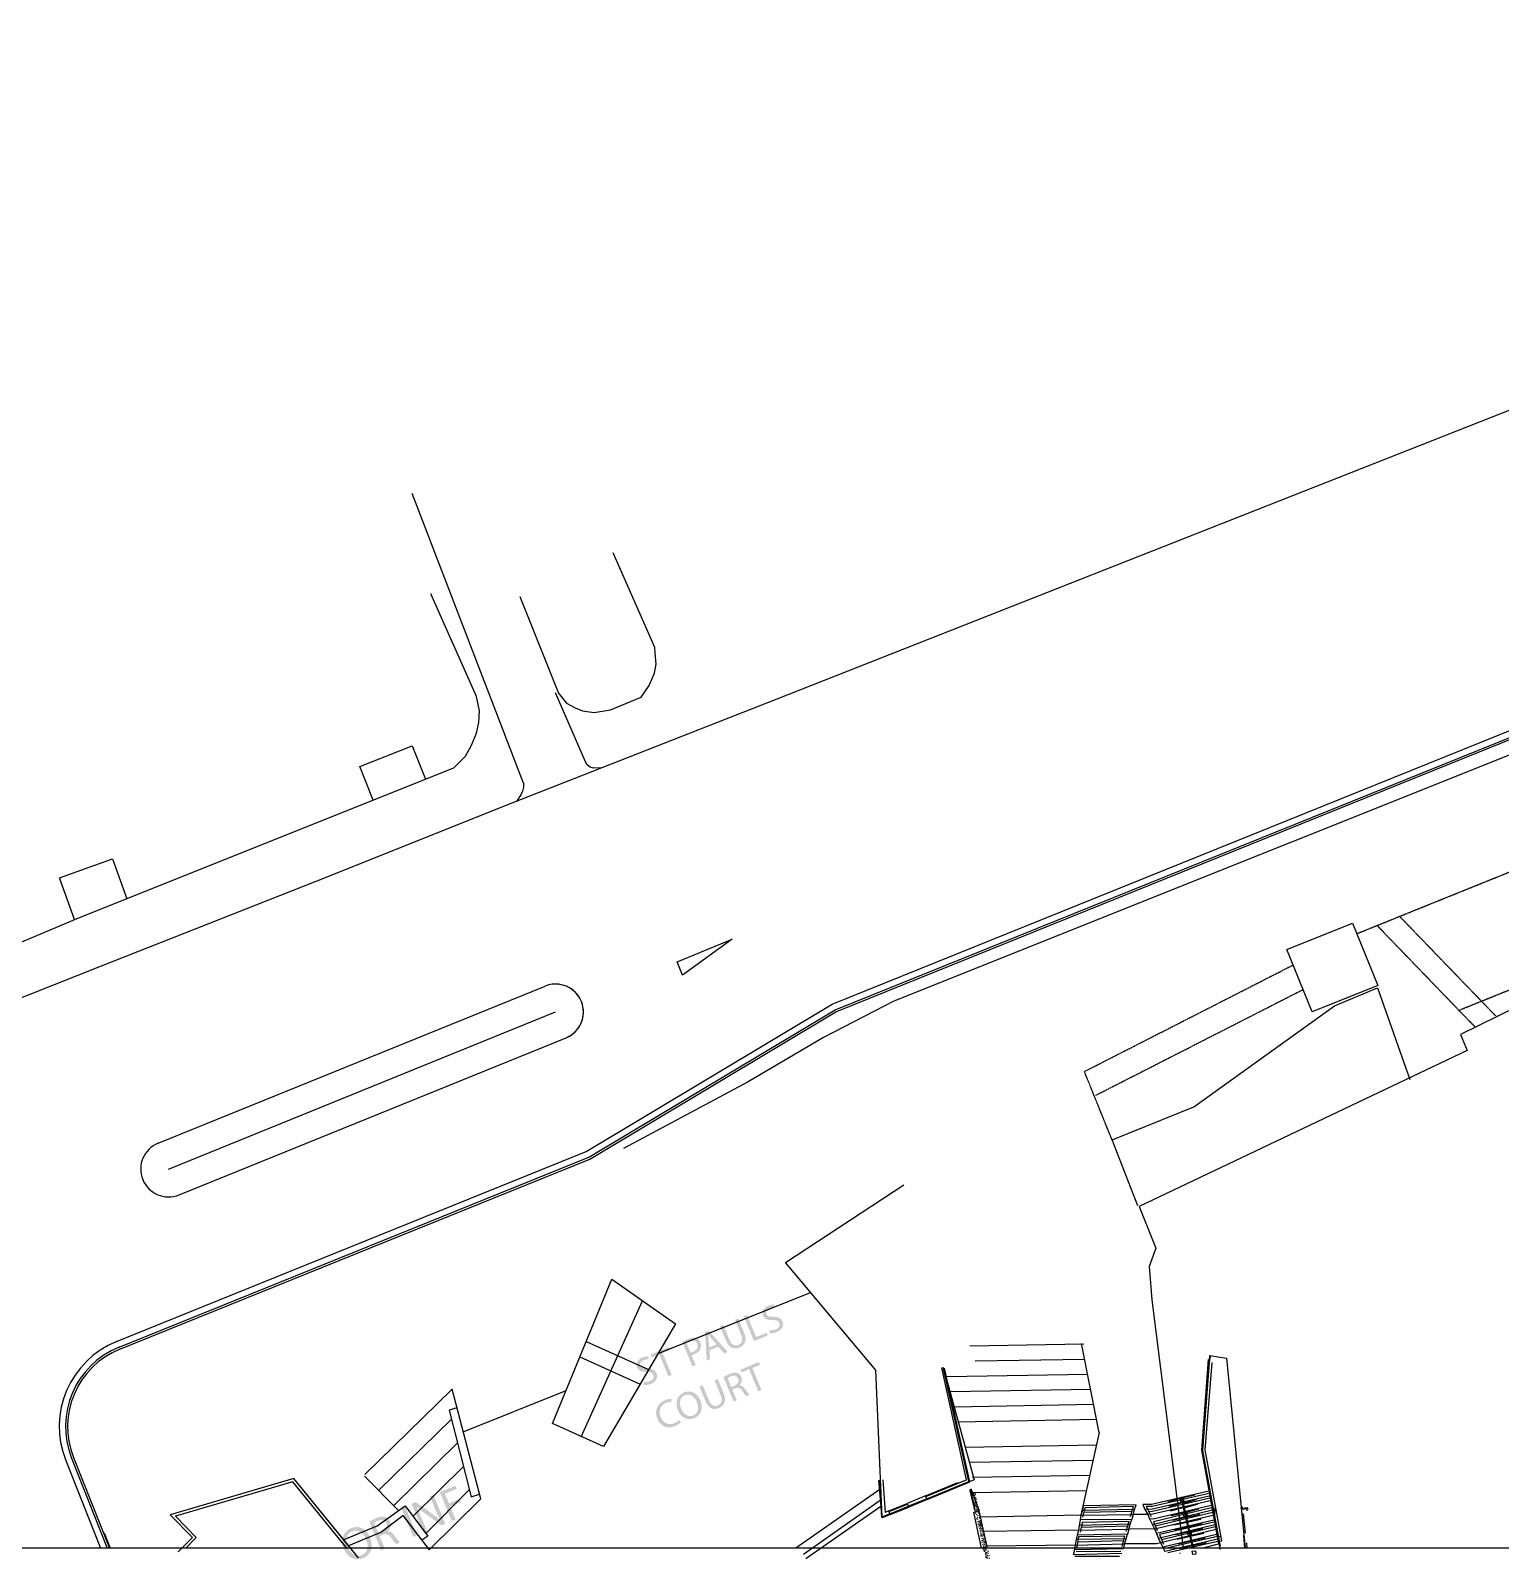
# Model space of a CAD drawing. Header units: millimetres. Extents: x -729344 to 300382, y -40316 to 483387.
# Drawn here: x -491085 to -385539, y -37234 to 72741 of the extents above; entities that cross this region are included whole.
import ezdxf

# ---------------------------------------------------------------- set-up
doc = ezdxf.new("R2010")
doc.units = ezdxf.units.MM
doc.linetypes.add('HIDDEN', pattern=[9.525, 6.35, -3.175])
doc.layers.add('04-KEYPLAN', color=7, linetype='Continuous')

# ---------------------------------------------------------------- blocks, each defined once
blk = doc.blocks.new('A$C005F7801')
h = blk.add_hatch(color=256)
edge = h.paths.add_edge_path()
edge.add_spline(control_points=[(289472, 16652), (289472, 16652), (289704, 16748), (289704, 16748), (289704, 16748), (290359, 15158), (290359, 15158), (290359, 15158), (291121, 15472), (291121, 15472), (291121, 15472), (291200, 15279), (291200, 15279), (291200, 15279), (290206, 14869), (290206, 14869), (290206, 14869), (289472, 16652), (289472, 16652)], knot_values=[0, 0, 0, 0, 1, 1, 1, 2, 2, 2, 3, 3, 3, 4, 4, 4, 5, 5, 5, 6, 6, 6, 6], degree=3, periodic=0)
h = blk.add_hatch(color=256)
edge = h.paths.add_edge_path()
edge.add_spline(control_points=[(291312, 15653), (291442, 15629), (291611, 15640), (291770, 15705), (292005, 15802), (292093, 15981), (292018, 16163), (291950, 16327), (291815, 16386), (291537, 16377), (291202, 16362), (290959, 16442), (290857, 16690), (290743, 16968), (290888, 17269), (291234, 17412), (291414, 17486), (291566, 17499), (291662, 17486), (291662, 17486), (291675, 17272), (291675, 17272), (291606, 17283), (291466, 17285), (291305, 17218), (291061, 17118), (291028, 16935), (291079, 16813), (291147, 16646), (291290, 16609), (291575, 16615), (291925, 16620), (292135, 16539), (292243, 16278), (292356, 16002), (292254, 15679), (291833, 15506), (291662, 15435), (291452, 15410), (291331, 15435), (291331, 15435), (291312, 15653), (291312, 15653)], knot_values=[0, 0, 0, 0, 1, 1, 1, 2, 2, 2, 3, 3, 3, 4, 4, 4, 5, 5, 5, 6, 6, 6, 7, 7, 7, 8, 8, 8, 9, 9, 9, 10, 10, 10, 11, 11, 11, 12, 12, 12, 13, 13, 13, 14, 14, 14, 14], degree=3, periodic=0)
h = blk.add_hatch(color=256)
edge = h.paths.add_edge_path(flags=16)
edge.add_spline(control_points=[(287520, 14630), (287520, 14630), (287132, 15070), (287132, 15070), (287047, 15171), (286977, 15266), (286908, 15358), (286908, 15358), (286900, 15355), (286900, 15355), (286919, 15242), (286935, 15119), (286946, 14996), (286946, 14996), (286983, 14409), (286983, 14409), (286983, 14409), (287520, 14630), (287520, 14630)], knot_values=[0, 0, 0, 0, 1, 1, 1, 2, 2, 2, 3, 3, 3, 4, 4, 4, 5, 5, 5, 6, 6, 6, 6], degree=3, periodic=0)
edge = h.paths.add_edge_path()
edge.add_spline(control_points=[(287010, 14209), (287010, 14209), (287056, 13572), (287056, 13572), (287056, 13572), (286818, 13474), (286818, 13474), (286818, 13474), (286689, 15506), (286689, 15506), (286689, 15506), (286967, 15621), (286967, 15621), (286967, 15621), (288309, 14088), (288309, 14088), (288309, 14088), (288063, 13987), (288063, 13987), (288063, 13987), (287642, 14469), (287642, 14469), (287642, 14469), (287010, 14209), (287010, 14209)], knot_values=[0, 0, 0, 0, 1, 1, 1, 2, 2, 2, 3, 3, 3, 4, 4, 4, 5, 5, 5, 6, 6, 6, 7, 7, 7, 8, 8, 8, 8], degree=3, periodic=0)
h = blk.add_hatch(color=256)
edge = h.paths.add_edge_path()
edge.add_spline(control_points=[(287993, 16043), (287993, 16043), (288429, 14985), (288429, 14985), (288592, 14589), (288839, 14492), (289077, 14590), (289339, 14698), (289439, 14944), (289278, 15335), (289278, 15335), (288842, 16393), (288842, 16393), (288842, 16393), (289075, 16489), (289075, 16489), (289075, 16489), (289504, 15447), (289504, 15447), (289729, 14899), (289532, 14558), (289147, 14399), (288781, 14249), (288421, 14342), (288193, 14897), (288193, 14897), (287760, 15947), (287760, 15947), (287760, 15947), (287993, 16043), (287993, 16043)], knot_values=[0, 0, 0, 0, 1, 1, 1, 2, 2, 2, 3, 3, 3, 4, 4, 4, 5, 5, 5, 6, 6, 6, 7, 7, 7, 8, 8, 8, 9, 9, 9, 10, 10, 10, 10], degree=3, periodic=0)
h = blk.add_hatch(color=256)
edge = h.paths.add_edge_path()
edge.add_spline(control_points=[(283405, 13925), (283405, 13925), (282863, 13702), (282863, 13702), (282863, 13702), (282783, 13897), (282783, 13897), (282783, 13897), (284102, 14441), (284102, 14441), (284102, 14441), (284183, 14245), (284183, 14245), (284183, 14245), (283638, 14021), (283638, 14021), (283638, 14021), (284292, 12434), (284292, 12434), (284292, 12434), (284059, 12338), (284059, 12338), (284059, 12338), (283405, 13925), (283405, 13925)], knot_values=[0, 0, 0, 0, 1, 1, 1, 2, 2, 2, 3, 3, 3, 4, 4, 4, 5, 5, 5, 6, 6, 6, 7, 7, 7, 8, 8, 8, 8], degree=3, periodic=0)
h = blk.add_hatch(color=256)
edge = h.paths.add_edge_path(flags=16)
edge.add_spline(control_points=[(285645, 14046), (285700, 14054), (285769, 14075), (285843, 14106), (286123, 14221), (286233, 14428), (286134, 14668), (286036, 14906), (285823, 14951), (285569, 14847), (285468, 14805), (285396, 14763), (285359, 14739), (285359, 14739), (285645, 14046), (285645, 14046)], knot_values=[0, 0, 0, 0, 1, 1, 1, 2, 2, 2, 3, 3, 3, 4, 4, 4, 5, 5, 5, 5], degree=3, periodic=0)
edge = h.paths.add_edge_path()
edge.add_spline(control_points=[(285062, 14808), (285164, 14875), (285303, 14951), (285488, 15027), (285716, 15121), (285904, 15136), (286049, 15085), (286182, 15041), (286296, 14936), (286361, 14777), (286428, 14616), (286433, 14469), (286378, 14339), (286310, 14159), (286138, 14011), (285914, 13919), (285845, 13890), (285780, 13867), (285722, 13858), (285722, 13858), (286016, 13144), (286016, 13144), (286016, 13144), (285786, 13049), (285786, 13049), (285786, 13049), (285062, 14808), (285062, 14808)], knot_values=[0, 0, 0, 0, 1, 1, 1, 2, 2, 2, 3, 3, 3, 4, 4, 4, 5, 5, 5, 6, 6, 6, 7, 7, 7, 8, 8, 8, 9, 9, 9, 9], degree=3, periodic=0)
h = blk.add_hatch(color=256)
edge = h.paths.add_edge_path()
edge.add_spline(control_points=[(282272, 11930), (282402, 11907), (282571, 11918), (282730, 11983), (282965, 12080), (283053, 12258), (282977, 12440), (282910, 12605), (282774, 12663), (282497, 12654), (282162, 12640), (281919, 12719), (281817, 12968), (281703, 13246), (281848, 13547), (282194, 13689), (282374, 13763), (282526, 13777), (282621, 13763), (282621, 13763), (282635, 13549), (282635, 13549), (282566, 13561), (282426, 13562), (282265, 13495), (282021, 13395), (281989, 13212), (282039, 13090), (282107, 12924), (282250, 12886), (282535, 12892), (282885, 12897), (283095, 12817), (283203, 12555), (283316, 12280), (283214, 11956), (282794, 11783), (282622, 11712), (282412, 11688), (282291, 11712), (282291, 11712), (282272, 11930), (282272, 11930)], knot_values=[0, 0, 0, 0, 1, 1, 1, 2, 2, 2, 3, 3, 3, 4, 4, 4, 5, 5, 5, 6, 6, 6, 7, 7, 7, 8, 8, 8, 9, 9, 9, 10, 10, 10, 11, 11, 11, 12, 12, 12, 13, 13, 13, 14, 14, 14, 14], degree=3, periodic=0)
h = blk.add_hatch(color=256)
edge = h.paths.add_edge_path()
edge.add_spline(control_points=[(289858, 12844), (289858, 12844), (289315, 12621), (289315, 12621), (289315, 12621), (289235, 12817), (289235, 12817), (289235, 12817), (290555, 13360), (290555, 13360), (290555, 13360), (290635, 13165), (290635, 13165), (290635, 13165), (290091, 12940), (290091, 12940), (290091, 12940), (290744, 11353), (290744, 11353), (290744, 11353), (290511, 11257), (290511, 11257), (290511, 11257), (289858, 12844), (289858, 12844)], knot_values=[0, 0, 0, 0, 1, 1, 1, 2, 2, 2, 3, 3, 3, 4, 4, 4, 5, 5, 5, 6, 6, 6, 7, 7, 7, 8, 8, 8, 8], degree=3, periodic=0)
h = blk.add_hatch(color=256)
edge = h.paths.add_edge_path()
edge.add_spline(control_points=[(286521, 11699), (286521, 11699), (286957, 10641), (286957, 10641), (287120, 10245), (287367, 10148), (287605, 10246), (287867, 10354), (287967, 10600), (287806, 10991), (287806, 10991), (287370, 12049), (287370, 12049), (287370, 12049), (287603, 12145), (287603, 12145), (287603, 12145), (288032, 11103), (288032, 11103), (288258, 10555), (288061, 10214), (287675, 10055), (287310, 9905), (286950, 9998), (286721, 10554), (286721, 10554), (286289, 11604), (286289, 11604), (286289, 11604), (286521, 11699), (286521, 11699)], knot_values=[0, 0, 0, 0, 1, 1, 1, 2, 2, 2, 3, 3, 3, 4, 4, 4, 5, 5, 5, 6, 6, 6, 7, 7, 7, 8, 8, 8, 9, 9, 9, 10, 10, 10, 10], degree=3, periodic=0)
h = blk.add_hatch(color=256)
edge = h.paths.add_edge_path(flags=16)
edge.add_spline(control_points=[(288577, 11568), (288577, 11568), (288812, 11665), (288812, 11665), (289058, 11766), (289159, 11966), (289075, 12169), (288980, 12399), (288772, 12431), (288529, 12331), (288418, 12286), (288345, 12243), (288310, 12216), (288310, 12216), (288577, 11568), (288577, 11568)], knot_values=[0, 0, 0, 0, 1, 1, 1, 2, 2, 2, 3, 3, 3, 4, 4, 4, 5, 5, 5, 5], degree=3, periodic=0)
edge = h.paths.add_edge_path()
edge.add_spline(control_points=[(288013, 12283), (288120, 12354), (288283, 12440), (288439, 12504), (288685, 12606), (288866, 12624), (289018, 12570), (289137, 12529), (289240, 12429), (289298, 12289), (289394, 12056), (289307, 11838), (289148, 11698), (289148, 11698), (289151, 11691), (289151, 11691), (289306, 11698), (289440, 11605), (289561, 11438), (289722, 11214), (289835, 11060), (289898, 11005), (289898, 11005), (289660, 10907), (289660, 10907), (289610, 10945), (289507, 11082), (289368, 11285), (289214, 11509), (289078, 11561), (288866, 11483), (288866, 11483), (288649, 11394), (288649, 11394), (288649, 11394), (288967, 10621), (288967, 10621), (288967, 10621), (288736, 10527), (288736, 10527), (288736, 10527), (288013, 12283), (288013, 12283)], knot_values=[0, 0, 0, 0, 1, 1, 1, 2, 2, 2, 3, 3, 3, 4, 4, 4, 5, 5, 5, 6, 6, 6, 7, 7, 7, 8, 8, 8, 9, 9, 9, 10, 10, 10, 11, 11, 11, 12, 12, 12, 13, 13, 13, 14, 14, 14, 14], degree=3, periodic=0)
h = blk.add_hatch(color=256)
edge = h.paths.add_edge_path(flags=16)
edge.add_spline(control_points=[(285844, 9521), (286209, 9671), (286277, 10092), (286110, 10497), (285964, 10851), (285627, 11145), (285243, 10987), (284860, 10830), (284816, 10394), (284975, 10008), (285130, 9632), (285479, 9371), (285841, 9520), (285841, 9520), (285844, 9521), (285844, 9521)], knot_values=[0, 0, 0, 0, 1, 1, 1, 2, 2, 2, 3, 3, 3, 4, 4, 4, 5, 5, 5, 5], degree=3, periodic=0)
edge = h.paths.add_edge_path()
edge.add_spline(control_points=[(285911, 9329), (285437, 9134), (284959, 9364), (284737, 9904), (284504, 10469), (284700, 10984), (285176, 11180), (285666, 11381), (286134, 11138), (286352, 10609), (286604, 9998), (286366, 9516), (285913, 9330), (285913, 9330), (285911, 9329), (285911, 9329)], knot_values=[0, 0, 0, 0, 1, 1, 1, 2, 2, 2, 3, 3, 3, 4, 4, 4, 5, 5, 5, 5], degree=3, periodic=0)
h = blk.add_hatch(color=256)
edge = h.paths.add_edge_path()
edge.add_spline(control_points=[(284953, 9033), (284888, 8957), (284734, 8844), (284517, 8755), (284014, 8548), (283508, 8711), (283266, 9298), (283035, 9859), (283259, 10390), (283812, 10618), (284031, 10708), (284194, 10719), (284268, 10713), (284268, 10713), (284287, 10501), (284287, 10501), (284185, 10508), (284047, 10489), (283899, 10428), (283481, 10256), (283314, 9874), (283506, 9406), (283687, 8967), (284053, 8793), (284484, 8970), (284627, 9029), (284758, 9117), (284832, 9200), (284832, 9200), (284953, 9033), (284953, 9033)], knot_values=[0, 0, 0, 0, 1, 1, 1, 2, 2, 2, 3, 3, 3, 4, 4, 4, 5, 5, 5, 6, 6, 6, 7, 7, 7, 8, 8, 8, 9, 9, 9, 10, 10, 10, 10], degree=3, periodic=0)
h = blk.add_hatch(color=256)
edge = h.paths.add_edge_path()
edge.add_spline(control_points=[(267647, 4015), (267647, 4015), (268767, 4476), (268767, 4476), (268767, 4476), (268859, 4251), (268859, 4251), (268859, 4251), (268011, 3902), (268011, 3902), (268011, 3902), (268296, 3211), (268296, 3211), (268296, 3211), (269079, 3533), (269079, 3533), (269079, 3533), (269171, 3311), (269171, 3311), (269171, 3311), (268387, 2989), (268387, 2989), (268387, 2989), (268775, 2047), (268775, 2047), (268775, 2047), (268503, 1935), (268503, 1935), (268503, 1935), (267647, 4015), (267647, 4015)], knot_values=[0, 0, 0, 0, 1, 1, 1, 2, 2, 2, 3, 3, 3, 4, 4, 4, 5, 5, 5, 6, 6, 6, 7, 7, 7, 8, 8, 8, 9, 9, 9, 10, 10, 10, 10], degree=3, periodic=0)
h = blk.add_hatch(color=256)
edge = h.paths.add_edge_path()
edge.add_spline(control_points=[(266476, 1101), (266476, 1101), (265620, 3180), (265620, 3180), (265620, 3180), (265916, 3302), (265916, 3302), (265916, 3302), (267012, 2523), (267012, 2523), (267264, 2342), (267476, 2177), (267661, 2000), (267661, 2000), (267669, 2007), (267669, 2007), (267530, 2275), (267420, 2525), (267287, 2846), (267287, 2846), (266928, 3719), (266928, 3719), (266928, 3719), (267181, 3823), (267181, 3823), (267181, 3823), (268037, 1744), (268037, 1744), (268037, 1744), (267766, 1632), (267766, 1632), (267766, 1632), (266671, 2415), (266671, 2415), (266430, 2587), (266194, 2767), (265999, 2951), (265999, 2951), (265991, 2944), (265991, 2944), (266115, 2688), (266221, 2439), (266363, 2094), (266363, 2094), (266729, 1205), (266729, 1205), (266729, 1205), (266476, 1101), (266476, 1101)], knot_values=[0, 0, 0, 0, 1, 1, 1, 2, 2, 2, 3, 3, 3, 4, 4, 4, 5, 5, 5, 6, 6, 6, 7, 7, 7, 8, 8, 8, 9, 9, 9, 10, 10, 10, 11, 11, 11, 12, 12, 12, 13, 13, 13, 14, 14, 14, 15, 15, 15, 16, 16, 16, 16], degree=3, periodic=0)
h = blk.add_hatch(color=256)
edge = h.paths.add_edge_path(flags=16)
edge.add_spline(control_points=[(263238, 1059), (263238, 1059), (263512, 1172), (263512, 1172), (263799, 1290), (263917, 1523), (263819, 1761), (263708, 2029), (263466, 2066), (263182, 1949), (263052, 1896), (262968, 1847), (262927, 1815), (262927, 1815), (263238, 1059), (263238, 1059)], knot_values=[0, 0, 0, 0, 1, 1, 1, 2, 2, 2, 3, 3, 3, 4, 4, 4, 5, 5, 5, 5], degree=3, periodic=0)
edge = h.paths.add_edge_path()
edge.add_spline(control_points=[(262580, 1893), (262705, 1976), (262895, 2076), (263077, 2151), (263364, 2270), (263575, 2292), (263753, 2228), (263891, 2180), (264012, 2063), (264079, 1900), (264191, 1628), (264090, 1374), (263904, 1211), (263904, 1211), (263908, 1202), (263908, 1202), (264088, 1211), (264245, 1102), (264386, 908), (264574, 646), (264706, 466), (264779, 402), (264779, 402), (264501, 288), (264501, 288), (264443, 332), (264323, 492), (264161, 728), (263981, 990), (263822, 1051), (263575, 960), (263575, 960), (263322, 856), (263322, 856), (263322, 856), (263693, -45), (263693, -45), (263693, -45), (263424, -156), (263424, -156), (263424, -156), (262580, 1893), (262580, 1893)], knot_values=[0, 0, 0, 0, 1, 1, 1, 2, 2, 2, 3, 3, 3, 4, 4, 4, 5, 5, 5, 6, 6, 6, 7, 7, 7, 8, 8, 8, 9, 9, 9, 10, 10, 10, 11, 11, 11, 12, 12, 12, 13, 13, 13, 14, 14, 14, 14], degree=3, periodic=0)
h = blk.add_hatch(color=256)
edge = h.paths.add_edge_path()
edge.add_spline(control_points=[(265150, 2987), (265150, 2987), (266007, 908), (266007, 908), (266007, 908), (265735, 796), (265735, 796), (265735, 796), (264879, 2875), (264879, 2875), (264879, 2875), (265150, 2987), (265150, 2987)], knot_values=[0, 0, 0, 0, 1, 1, 1, 2, 2, 2, 3, 3, 3, 4, 4, 4, 4], degree=3, periodic=0)
h = blk.add_hatch(color=256)
edge = h.paths.add_edge_path(flags=16)
edge.add_spline(control_points=[(262046, -507), (262472, -332), (262551, 160), (262357, 631), (262186, 1045), (261792, 1388), (261345, 1204), (260898, 1019), (260847, 511), (261032, 61), (261213, -377), (261620, -682), (262043, -508), (262043, -508), (262046, -507), (262046, -507)], knot_values=[0, 0, 0, 0, 1, 1, 1, 2, 2, 2, 3, 3, 3, 4, 4, 4, 5, 5, 5, 5], degree=3, periodic=0)
edge = h.paths.add_edge_path()
edge.add_spline(control_points=[(262124, -731), (261571, -959), (261013, -690), (260754, -61), (260482, 599), (260712, 1199), (261267, 1428), (261838, 1663), (262384, 1379), (262638, 762), (262932, 49), (262654, -513), (262127, -730), (262127, -730), (262124, -731), (262124, -731)], knot_values=[0, 0, 0, 0, 1, 1, 1, 2, 2, 2, 3, 3, 3, 4, 4, 4, 5, 5, 5, 5], degree=3, periodic=0)
for p, q in [((295823, 39066, -2278), (436365, 95860, -2278)), ((296024, 38662, -2278), (436533, 95443, -2278)), ((296091, 38527, -2278), (436590, 95304, -2278)), ((328482, 42995, -2278), (333184, 44896, -2278)), ((333184, 44896, -2278), (334995, 40416, -2278)), ((330292, 38515, -2278), (328482, 42995, -2278)), ((355094, 43845, -2278), (340946, 36891, -2278)), ((334995, 40416, -2278), (330292, 38515, -2278)), ((331887, 38945, -2278), (334979, 40252, -2278)), ((334979, 40252, -2278), (337300, 33670, -2278)), ((278155, 28487, -2278), (295823, 39066, -2278)), ((278356, 28083, -2278), (296024, 38662, -2278)), ((278423, 27949, -2278), (296091, 38527, -2278)), ((321803, 31703, -2278), (331887, 38945, -2278)), ((340946, 36891, -2278), (341414, 35733, -2278)), ((341414, 35733, -2278), (317864, 24530, -2278)), ((315919, 29324, -2278), (321803, 31703, -2278)), ((317777, 24590, -2278), (315919, 29324, -2278)), ((244437, 14840, -2278), (278155, 28487, -2278)), ((244606, 14423, -2278), (278356, 28083, -2278)), ((244662, 14284, -2278), (278423, 27949, -2278)), ((292472, 20515, -3359), (300961, 26095, -3359)), ((317864, 24530, -2278), (319074, 21538, -2278)), ((319074, 21538, -2278), (318595, 20222, -2278)), ((298959, 12783, -3359), (292472, 20515, -3359)), ((318595, 20222, -2278), (318777, 17826, -2278)), ((275731, 8936, -2278), (279998, 19308, -2278)), ((279998, 19308, -2278), (284562, 16102, -2278)), ((277804, 8001, -2278), (282202, 17760, -2278)), ((283313, 13972, -3359), (294273, 18369, -3359)), ((318777, 17826, -2278), (321028, 0, -2278)), ((284562, 16102, -2278), (279392, 7286, -2278)), ((278159, 14839, -2278), (282638, 12820, -2278)), ((313883, 14642, -3359), (305715, 14496, -3359)), ((315005, 8292, -3359), (313732, 14688, -2689)), ((277702, 13728, -2278), (282027, 11779, -2278)), ((313957, 13557, -3359), (306079, 13436, -2278)), ((299404, 2223, -3359), (298959, 12783, -3359)), ((303806, 12925, -3359), (306006, 4892, -3359)), ((314172, 12474, -3359), (304044, 12293, -3359)), ((268521, 11407, -3359), (262252, 5274, -3359)), ((270583, 3538, -3359), (268521, 11407, -3359)), ((269320, 8357, -3359), (276713, 11324, -3359)), ((314388, 11391, -3359), (304311, 11211, -3359)), ((268872, 10067, -3359), (268322, 9902, -3359)), ((268322, 9902, -3359), (269893, 3681, -3359)), ((314603, 10309, -3359), (304578, 10129, -3359)), ((268486, 9250, -3359), (263271, 4147, -3359)), ((279392, 7286, -2278), (275731, 8936, -2278)), ((314819, 9226, -3359), (304868, 9048, -3359)), ((315005, 8292, -3359), (313676, 2351, -3359)), ((268919, 7549, -3359), (264332, 3062, -3359)), ((314803, 7391, -3359), (305368, 7222, -3359)), ((240777, 6292, -2278), (243269, 0, -2278)), ((241195, 6458, -2278), (243753, 0, -2278)), ((241335, 6513, -2278), (243914, 0, -2278)), ((269361, 5875, -3359), (265711, 2269, -3359)), ((314559, 6300, -3359), (305664, 6141, -3359)), ((261228, 0, -3359), (257163, 4997, -3359)), ((262229, 5166, -3359), (264666, 2704, -3359)), ((306006, 4892, -3359), (299404, 2223, -3359)), ((299456, 4905, -3359), (299618, 2559, -3359)), ((314315, 5209, -3359), (305884, 5058, -3359)), ((322719, 5204, -3359), (322955, 3879, -3359)), ((269750, 4179, -3359), (266648, 1046, -3359)), ((270583, 3538, -3359), (266874, -131, -3359)), ((269893, 3681, -3359), (270497, 3868, -3359)), ((299251, 4202, -3359), (293215, 0, -3359)), ((299270, 3405, -3359), (293753, -475, -3359)), ((302528, 3757, -3359), (301205, 3212, -3359)), ((302615, 3545, -3359), (301292, 3001, -3359)), ((302636, 3492, -3359), (301314, 2948, -3359)), ((305689, 4192, -3359), (306065, 2677, -3359)), ((305742, 4214, -3359), (306065, 2677, -3359)), ((305773, 4289, -3359), (306373, 2680, -3359)), ((305776, 3981, -3359), (305829, 4003, -3359)), ((305885, 3717, -3359), (305832, 3695, -3359)), ((305876, 3589, -3359), (305928, 3611, -3359)), ((305888, 3408, -3359), (305910, 3356, -3359)), ((305894, 3844, -3359), (305947, 3866, -3359)), ((314072, 4118, -3359), (305904, 3972, -3359)), ((305904, 3972, -3359), (305956, 3993, -3359)), ((305963, 3378, -3359), (306016, 3399, -3359)), ((305978, 3941, -3359), (306031, 3962, -3359)), ((305981, 3633, -3359), (306034, 3654, -3359)), ((306003, 3580, -3359), (306056, 3601, -3359)), ((306044, 3782, -3359), (306096, 3804, -3359)), ((306047, 3474, -3359), (306100, 3496, -3359)), ((306053, 3909, -3359), (306106, 3931, -3359)), ((306059, 3293, -3359), (306112, 3315, -3359)), ((306121, 3443, -3359), (306068, 3421, -3359)), ((306075, 3856, -3359), (306128, 3878, -3359)), ((306109, 3623, -3359), (306162, 3645, -3359)), ((306165, 3337, -3359), (306143, 3390, -3359)), ((306152, 3517, -3359), (306205, 3539, -3359)), ((306187, 3284, -3359), (306240, 3306, -3359)), ((306187, 3284, -3359), (306240, 3306, -3359)), ((322986, 3953, -3359), (318810, 2976, -3359)), ((322893, 3729, -3359), (318823, 2796, -3359)), ((323064, 3614, -3359), (318835, 2615, -3359)), ((322971, 3390, -3359), (318848, 2435, -3359)), ((319965, 3328, -3359), (319943, 3381, -3359)), ((320886, 3645, -3359), (320939, 3667, -3359)), ((321731, 0, -3359), (320886, 3645, -3359)), ((320939, 3667, -3359), (321737, 0, -3359)), ((321950, 3465, -3359), (321007, 3200, -3359)), ((321872, 3804, -3359), (321851, 3857, -3359)), ((321950, 3465, -3359), (321928, 3518, -3359)), ((263147, 1584, -3359), (265151, 3028, -3359)), ((263396, 1130, -3359), (264998, 2347, -3359)), ((264998, 2347, -3359), (266874, -131, -3359)), ((265151, 3028, -3359), (266788, 856, -3359)), ((299316, 2991, -3359), (293936, -771, -3359)), ((299883, 2668, -3359), (299618, 2559, -3359)), ((299991, 2403, -3359), (299883, 2668, -3359)), ((299904, 2615, -3359), (301227, 3159, -3359)), ((299970, 2456, -3359), (301292, 3001, -3359)), ((299991, 2403, -3359), (301314, 2948, -3359)), ((305997, 3144, -3359), (306050, 3166, -3359)), ((306000, 2836, -3359), (306053, 2858, -3359)), ((306019, 3091, -3359), (306072, 3113, -3359)), ((306028, 3219, -3359), (306081, 3240, -3359)), ((306031, 2911, -3359), (306084, 2932, -3359)), ((306053, 2858, -3359), (306106, 2879, -3359)), ((306062, 2985, -3359), (306115, 3007, -3359)), ((306065, 2677, -3359), (306118, 2699, -3359)), ((306065, 2677, -3359), (306118, 2699, -3359)), ((306072, 3113, -3359), (306125, 3135, -3359)), ((306078, 2497, -3359), (306131, 2519, -3359)), ((306103, 3188, -3359), (306081, 3240, -3359)), ((306146, 3082, -3359), (306199, 3103, -3359)), ((306162, 2593, -3359), (306215, 2615, -3359)), ((306171, 2721, -3359), (306224, 2743, -3359)), ((306174, 2413, -3359), (306227, 2435, -3359)), ((306181, 2848, -3359), (306202, 2796, -3359)), ((306190, 2976, -3359), (306243, 2998, -3359)), ((306212, 2923, -3359), (306265, 2945, -3359)), ((306221, 3051, -3359), (306274, 3072, -3359)), ((306224, 2743, -3359), (306277, 2764, -3359)), ((306262, 2201, -3359), (306314, 2223, -3359)), ((306268, 2637, -3359), (306321, 2659, -3359)), ((306271, 2329, -3359), (306324, 2350, -3359)), ((306277, 2764, -3359), (306330, 2786, -3359)), ((306286, 2892, -3359), (306339, 2914, -3359)), ((306299, 2712, -3359), (306352, 2733, -3359)), ((306311, 2531, -3359), (306364, 2553, -3359)), ((306408, 2447, -3359), (306355, 2425, -3359)), ((306389, 2192, -3359), (306442, 2214, -3359)), ((306398, 2319, -3359), (306451, 2341, -3359)), ((313686, 2351, -3359), (306442, 2214, -3359)), ((313686, 2351, -3359), (313636, 2021, -3359)), ((313788, 2702, -3359), (313686, 2351, -3359)), ((313686, 2351, -3359), (317435, 2410, -3359)), ((313838, 3032, -3359), (313788, 2702, -3359)), ((317538, 2761, -3359), (313788, 2702, -3359)), ((313956, 2895, -3359), (313804, 2214, -3359)), ((317641, 3113, -3359), (313838, 3032, -3359)), ((317348, 2621, -3359), (313907, 2565, -3359)), ((317451, 2973, -3359), (313956, 2895, -3359)), ((317245, 2270, -3359), (317451, 2973, -3359)), ((317435, 2410, -3359), (317333, 2058, -3359)), ((317435, 2410, -3359), (317538, 2761, -3359)), ((317538, 2761, -3359), (317641, 3113, -3359)), ((318129, 3129, -3359), (318282, 2758, -3359)), ((318823, 2796, -3359), (318282, 2758, -3359)), ((318282, 2758, -3359), (318487, 2410, -3359)), ((318375, 2982, -3359), (318733, 2264, -3359)), ((318810, 2976, -3359), (318375, 2982, -3359)), ((318487, 2410, -3359), (318618, 2092, -3359)), ((318835, 2615, -3359), (318527, 2612, -3359)), ((323126, 2712, -3359), (318792, 1669, -3359)), ((323048, 3051, -3359), (318873, 2074, -3359)), ((323167, 2914, -3359), (318885, 1893, -3359)), ((318975, 1374, -3359), (323151, 2351, -3359)), ((323245, 2575, -3359), (319016, 1576, -3359)), ((320043, 2989, -3359), (320021, 3042, -3359)), ((320986, 3253, -3359), (320043, 2989, -3359)), ((320120, 2650, -3359), (320099, 2702, -3359)), ((321063, 2914, -3359), (320120, 2650, -3359)), ((320198, 2310, -3359), (320177, 2363, -3359)), ((322028, 3126, -3359), (321085, 2861, -3359)), ((322028, 3126, -3359), (322081, 3147, -3359)), ((322106, 2787, -3359), (322159, 2808, -3359)), ((322205, 2394, -3359), (322184, 2447, -3359)), ((323058, 3179, -3359), (323347, 1875, -3359)), ((323294, 2905, -3359), (323279, 2341, -3359)), ((325143, 2923, -3359), (325208, 2765, -3359)), ((325174, 2998, -3359), (325227, 3020, -3359)), ((325622, 2812, -3359), (325208, 2765, -3359)), ((325227, 3020, -3359), (325239, 2839, -3359)), ((325653, 2886, -3359), (325239, 2839, -3359)), ((325339, 2448, -3359), (325469, 1078, -3359)), ((325612, 2684, -3359), (325622, 2812, -3359)), ((325696, 2780, -3359), (325653, 2886, -3359)), ((260767, 604, -3359), (263147, 1584, -3359)), ((261121, 193, -3359), (263396, 1130, -3359)), ((306177, 2105, -3359), (306230, 2127, -3359)), ((306252, 2074, -3359), (306305, 2095, -3359)), ((306317, 1915, -3359), (306265, 1893, -3359)), ((306277, 1713, -3359), (306330, 1734, -3359)), ((306342, 1554, -3359), (306395, 1576, -3359)), ((306352, 1682, -3359), (306405, 1703, -3359)), ((306361, 1809, -3359), (306414, 1831, -3359)), ((306373, 1629, -3359), (306426, 1650, -3359)), ((306392, 1884, -3359), (306445, 1906, -3359)), ((306408, 1395, -3359), (306461, 1417, -3359)), ((306411, 2139, -3359), (306464, 2161, -3359)), ((306423, 1958, -3359), (306476, 1980, -3359)), ((306436, 1778, -3359), (306489, 1800, -3359)), ((306439, 1470, -3359), (306492, 1492, -3359)), ((306442, 1162, -3359), (306495, 1184, -3359)), ((306448, 1598, -3359), (306501, 1619, -3359)), ((306451, 1289, -3359), (306504, 1311, -3359)), ((306458, 1725, -3359), (306510, 1747, -3359)), ((306458, 1725, -3359), (306510, 1747, -3359)), ((306467, 1853, -3359), (306520, 1874, -3359)), ((306479, 1672, -3359), (306532, 1694, -3359)), ((306504, 1311, -3359), (306557, 1333, -3359)), ((306513, 1439, -3359), (306567, 1461, -3359)), ((306520, 1874, -3359), (306573, 1896, -3359)), ((306523, 1566, -3359), (306576, 1588, -3359)), ((306541, 1822, -3359), (306594, 1843, -3359)), ((306554, 1641, -3359), (306607, 1663, -3359)), ((306569, 1153, -3359), (306622, 1174, -3359)), ((306588, 1408, -3359), (306641, 1430, -3359)), ((306601, 1227, -3359), (306654, 1249, -3359)), ((313505, 1287, -3359), (306675, 1196, -3359)), ((313505, 1287, -3359), (313403, 935, -3359)), ((313555, 1616, -3359), (313505, 1287, -3359)), ((313505, 1287, -3359), (317127, 1355, -3359)), ((313636, 2021, -3359), (313555, 1616, -3359)), ((317230, 1707, -3359), (313555, 1616, -3359)), ((313776, 1831, -3359), (313624, 1150, -3359)), ((317333, 2058, -3359), (313636, 2021, -3359)), ((317040, 1567, -3359), (313673, 1479, -3359)), ((317143, 1918, -3359), (313776, 1831, -3359)), ((316937, 1215, -3359), (317143, 1918, -3359)), ((317127, 1355, -3359), (317025, 1004, -3359)), ((317127, 1355, -3359), (317230, 1707, -3359)), ((318975, 1374, -3359), (317127, 1355, -3359)), ((317230, 1707, -3359), (317333, 2058, -3359)), ((318618, 2092, -3359), (318975, 1374, -3359)), ((318873, 2074, -3359), (318618, 2092, -3359)), ((318885, 1893, -3359), (319147, 1259, -3359)), ((318975, 1374, -3359), (319028, 1396, -3359)), ((318975, 1374, -3359), (319106, 1056, -3359)), ((323229, 2012, -3359), (319106, 1056, -3359)), ((323307, 1673, -3359), (319259, 686, -3359)), ((323347, 1875, -3359), (319330, 963, -3359)), ((323425, 1536, -3359), (319483, 593, -3359)), ((320276, 1971, -3359), (320254, 2024, -3359)), ((320354, 1632, -3359), (320332, 1685, -3359)), ((320432, 1293, -3359), (320410, 1346, -3359)), ((322283, 2055, -3359), (322261, 2108, -3359)), ((322361, 1716, -3359), (322339, 1769, -3359)), ((322439, 1377, -3359), (322417, 1430, -3359)), ((323428, 1228, -3359), (323665, -98, -3359)), ((243543, 1086, -2278), (243973, 0, -2278)), ((249876, 759, -3359), (248854, -274, -3359)), ((266788, 856, -3359), (266355, 554, -3359)), ((306498, 876, -3359), (306445, 854, -3359)), ((306485, 1056, -3359), (306538, 1078, -3359)), ((306529, 950, -3359), (306582, 972, -3359)), ((306563, 717, -3359), (306616, 739, -3359)), ((306566, 409, -3359), (306619, 431, -3359)), ((306573, 844, -3359), (306626, 866, -3359)), ((306576, 536, -3359), (306629, 558, -3359)), ((306582, 972, -3359), (306604, 919, -3359)), ((306632, 250, -3359), (306685, 272, -3359)), ((306635, 994, -3359), (306688, 1016, -3359)), ((306638, 686, -3359), (306691, 708, -3359)), ((306650, 505, -3359), (306703, 527, -3359)), ((306675, 144, -3359), (306728, 166, -3359)), ((306678, 888, -3359), (306731, 910, -3359)), ((306694, 400, -3359), (306716, 347, -3359)), ((306697, 92, -3359), (306750, 113, -3359)), ((306703, 527, -3359), (306756, 549, -3359)), ((306725, 474, -3359), (306778, 496, -3359)), ((306759, 241, -3359), (306812, 263, -3359)), ((306769, 369, -3359), (306821, 390, -3359)), ((306793, 7, -3359), (306847, 29, -3359)), ((306800, 443, -3359), (306853, 465, -3359)), ((306803, 135, -3359), (306856, 157, -3359)), ((306847, 29, -3359), (306899, 51, -3359)), ((306865, 284, -3359), (306918, 306, -3359)), ((313272, 201, -3359), (306930, 126, -3359)), ((306930, 126, -3359), (306983, 148, -3359)), ((313272, 201, -3359), (313222, -129, -3359)), ((313353, 605, -3359), (313272, 201, -3359)), ((313272, 201, -3359), (316819, 300, -3359)), ((313403, 935, -3359), (313353, 605, -3359)), ((316922, 652, -3359), (313353, 605, -3359)), ((313521, 798, -3359), (313390, 64, -3359)), ((317025, 1004, -3359), (313403, 935, -3359)), ((316732, 512, -3359), (313493, 415, -3359)), ((316835, 863, -3359), (313521, 798, -3359)), ((316651, 107, -3359), (316835, 863, -3359)), ((316819, 300, -3359), (316716, -51, -3359)), ((316731, 0, -3359), (316716, -51, -3359)), ((316819, 300, -3359), (316922, 652, -3359)), ((319103, 313, -3359), (316819, 300, -3359)), ((316922, 652, -3359), (317025, 1004, -3359)), ((319106, 1056, -3359), (319259, 686, -3359)), ((319259, 686, -3359), (319389, 369, -3359)), ((319330, 963, -3359), (319613, 275, -3359)), ((319389, 369, -3359), (319573, 73, -3359)), ((323409, 972, -3359), (319573, 73, -3359)), ((319573, 73, -3359), (319704, -244, -3359)), ((323487, 633, -3359), (319704, -244, -3359)), ((319744, -42, -3359), (319723, 0, -3359)), ((323581, 857, -3359), (319744, -42, -3359)), ((323606, 496, -3359), (319928, -338, -3359)), ((320509, 954, -3359), (320488, 1007, -3359)), ((320587, 615, -3359), (320566, 667, -3359)), ((320665, 275, -3359), (320643, 328, -3359)), ((322517, 1038, -3359), (322495, 1091, -3359)), ((322594, 699, -3359), (322572, 751, -3359)), ((322672, 359, -3359), (322650, 412, -3359)), ((322750, 20, -3359), (322728, 73, -3359)), ((323550, 783, -3359), (323708, 848, -3359)), ((323630, 135, -3359), (323578, 114, -3359)), ((323606, 496, -3359), (323659, 518, -3359)), ((323606, 496, -3359), (323786, 509, -3359)), ((323630, 135, -3359), (323606, 496, -3359)), ((323630, 135, -3359), (323683, 157, -3359)), ((323684, 0, -3359), (323630, 135, -3359)), ((325354, 907, -3359), (325441, 0, -3359)), ((325572, 378, -3359), (325603, 0, -3359)), ((306635, -58, -3359), (306688, -36, -3359)), ((306678, -164, -3359), (306731, -142, -3359)), ((306710, -89, -3359), (306762, -67, -3359)), ((306775, -248, -3359), (306722, -269, -3359)), ((306753, -195, -3359), (306806, -173, -3359)), ((306815, -46, -3359), (306868, -24, -3359)), ((306819, -353, -3359), (306871, -332, -3359)), ((306822, -662, -3359), (306874, -640, -3359)), ((306890, -76, -3359), (306837, -98, -3359)), ((306840, -406, -3359), (306893, -385, -3359)), ((306853, -587, -3359), (306906, -565, -3359)), ((306859, -151, -3359), (306912, -129, -3359)), ((306884, -512, -3359), (306862, -459, -3359)), ((306871, -332, -3359), (306924, -310, -3359)), ((306896, -693, -3359), (306949, -671, -3359)), ((306924, -310, -3359), (306977, -288, -3359)), ((306949, -671, -3359), (306927, -618, -3359)), ((306958, -543, -3359), (307011, -522, -3359)), ((307021, -394, -3359), (306968, -416, -3359)), ((306971, -724, -3359), (307024, -702, -3359)), ((307008, -213, -3359), (307061, -192, -3359)), ((307064, -500, -3359), (307086, -553, -3359)), ((307098, -733, -3359), (307151, -711, -3359)), ((313222, -129, -3359), (313119, -481, -3359)), ((316614, -403, -3359), (313119, -481, -3359)), ((316716, -51, -3359), (313222, -129, -3359)), ((316446, -596, -3359), (313238, -618, -3359)), ((316548, -244, -3359), (313340, -266, -3359)), ((320743, -64, -3359), (320721, -11, -3359)), ((320821, -403, -3359), (320799, -350, -3359))]:
    blk.add_line(p, q)
at = {"linetype": 'HIDDEN'}
for p, q in [((333512, 44147, -2278), (358903, 54410, -2278)), ((336568, 45382, -2278), (343464, 38232, -2278)), ((334949, 44728, -2278), (342005, 37412, -2278)), ((313933, 34237, -2278), (328928, 41890, -2278)), ((340824, 38636, -2278), (347088, 41168, -2278)), ((314748, 32529, -2278), (329640, 40129, -2278)), ((315919, 29324, -2278), (313933, 34237, -2278))]:
    blk.add_line(p, q, dxfattribs=at)
at = {"color": 254}
for p, q in [((247411, 29080, -10669), (275205, 40369, -10669)), ((247411, 29080, -10669), (275205, 40369, -10669)), ((248164, 27227, -10669), (275958, 38516, -10669)), ((248164, 27227, -10669), (275958, 38516, -10669)), ((248916, 25374, -10669), (276711, 36663, -10669)), ((248916, 25374, -10669), (276711, 36663, -10669))]:
    blk.add_line(p, q, dxfattribs=at)
for points in [[(0, 519662), (611245, 519662), (611245, 0), (0, 0)], [(305776, 3981), (305798, 3928), (305904, 3972)], [(305988, 3016), (306010, 2963), (306115, 3007), (306093, 3060)]]:
    blk.add_lwpolyline(points, close=True)
for points in [[(322815, 13534), (322339, 7028), (323565, 294)], [(323683, 157), (322414, 6996), (322939, 13833), (324131, 13643), (325485, 0)], [(322961, 13780), (322902, 13322), (322414, 6996), (323606, 496)], [(323083, 13335), (322572, 7062), (323786, 509)], [(302549, 3704), (305459, 4902), (303688, 12958)], [(302615, 3545), (305630, 4787), (303794, 13001)], [(302636, 3492), (305704, 4756), (303890, 12918)], [(261800, -703), (257163, 4997), (248277, 2390), (249876, 759)], [(260970, 0), (257092, 4768), (248653, 2292), (250157, 759), (249406, 0)], [(300520, 2621), (299410, 2164), (299170, 4849)], [(299970, 2456), (299388, 2217), (299223, 4871)], [(302636, 3492), (302528, 3757), (304855, 4715)], [(322868, 4090), (318745, 3135), (318129, 3129)], [(321872, 3804), (320908, 3592), (319965, 3328)], [(320802, 3549), (321035, 3583), (321070, 3350), (320858, 3263), (320802, 3549)], [(299883, 2668), (301205, 3212), (301314, 2948)], [(306554, 0), (305981, 2581), (306373, 2680)], [(306966, 0), (306373, 2680)], [(318848, 2435), (318487, 2410), (317435, 2410)], [(322106, 2787), (321163, 2522), (320198, 2310)], [(322205, 2394), (321241, 2183), (320276, 1971)], [(321035, 2531), (321269, 2566), (321303, 2332), (321091, 2245), (321035, 2531)], [(323385, 1334), (319389, 369), (319103, 313)], [(322283, 2055), (321318, 1844), (320354, 1632)], [(322361, 1716), (321396, 1505), (320432, 1293)], [(322439, 1377), (321474, 1165), (320509, 954)], [(321368, 1122), (321580, 1209), (321636, 923), (321403, 888), (321368, 1122)], [(306660, 633), (306713, 655), (306766, 677)], [(322517, 1038), (321552, 826), (320587, 615)], [(322594, 699), (321630, 487), (320665, 275)], [(322672, 359), (321708, 148), (320743, -64)], [(322364, 0), (323565, 294)], [(322750, 20), (322657, 0)], [(323606, 496), (323683, 157), (323630, 135)], [(321679, -235), (321913, -201), (321947, -434), (321714, -468), (321679, -235)]]:
    blk.add_lwpolyline(points)
for points in [[(231323, 37072, -2652), (243348, 41816, -2380), (258767, 47914, -2071), (272848, 53530, -1818), (284428, 58078, -1572), (291875, 60998, -1420), (382687, 96847, -31), (382980, 97037, -25), (383067, 97203, -25), (383131, 97325, -25), (383219, 97672, -31), (383157, 98137, -38), (381116, 103189, 133)], [(279266, 56051, -1568), (278684, 56030, -1554), (278440, 56108, -1559), (278237, 56264, -1575), (278100, 56479, -1600)], [(273660, 54959, -1600), (273646, 54668, -1591), (273579, 54385, -1595), (273462, 54119, -1612), (273140, 53644, -1668)]]:
    blk.add_polyline3d(points)
for points in [[(237626, 43563, -2227), (241779, 45290, -2202), (268658, 56052, -1558), (269483, 56895, -1545), (269927, 57685, -1539), (270271, 58533, -1488), (270454, 59317, -1482), (270503, 60157, -1438), (270269, 61182, -1343), (266994, 68550, -1292)], [(439944, 94745, 706), (439197, 94449, 694), (420856, 87283, 448), (397291, 77661, -102), (357368, 62143, -455), (300248, 39292, -1497), (295202, 36684, -1491), (289785, 33499, -1566), (280838, 28701, -2001)], [(273660, 54959, -1600), (265660, 75759, -1160)], [(273396, 68351, -1248), (276159, 61423, -1393), (276753, 60693, -1400), (277371, 60353, -1393), (277896, 60137, -1292), (278735, 60036, -1210), (279898, 60224, -1236), (282104, 61138, -1261), (282680, 61963, -1273), (283050, 62843, -1204), (283182, 63502, -1242), (283106, 64312, -1273), (283076, 64687, -1236), (280091, 71487, -1273)], [(278100, 56479, -1480), (275940, 61439, -1320)], [(262863, 53732, -1519), (261900, 56159, -1480), (265660, 57639, -1480), (266614, 55234, -1480)], [(241420, 45159, -2000), (240340, 48159, -1960), (244140, 49519, -1920), (245163, 46645, -1959)]]:
    blk.add_polyline3d(points, dxfattribs=at)
blk.add_polyline3d([(285063, 41146, -1636), (284698, 42106, -1535), (288630, 43732, -1427)], close=True, dxfattribs=at)
for centre, start, end in [((275958, 38516, -10669), 292.105, 112.105), ((275958, 38516, -10669), 292.10501, 112.10501), ((248164, 27227, -10669), 112.105, 292.105), ((248164, 27227, -10669), 112.10501, 292.10501)]:
    blk.add_arc(centre, 2000, start, end, dxfattribs=at)
for radius in [6600, 6150, 6000]:
    blk.add_arc((246913, 8722, -2278), radius, 112.03523, 201.60637)

msp = doc.modelspace()

# ---------------------------------------------------------------- block references
at = {"layer": '04-KEYPLAN'}
msp.add_blockref('A$C005F7801', (-729344.2, -36275.3), dxfattribs=at)

doc.saveas('drawing.dxf')
